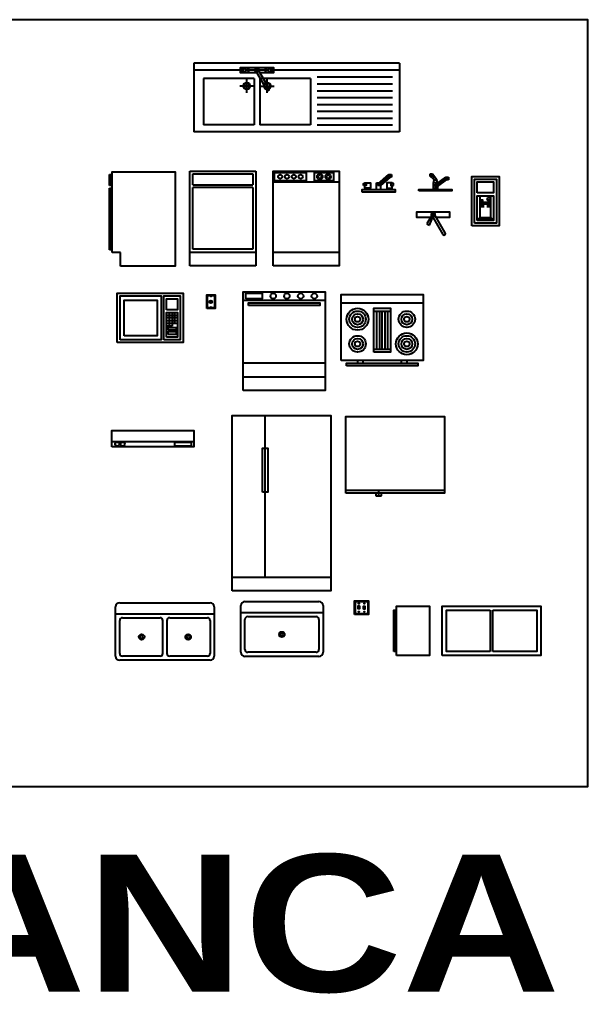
# Model space of a CAD drawing. Header units: centimetres. Extents: x 56177 to 99483, y 493 to 15482.
# Drawn here: x 59584 to 59999, y 3687 to 4398 of the extents above; entities that cross this region are included whole.
import ezdxf

# ---------------------------------------------------------------- set-up
doc = ezdxf.new("R2010")
doc.units = ezdxf.units.CM
doc.header["$MEASUREMENT"] = 0
doc.layers.add('010_BLOQUES', color=250, linetype='Continuous')
doc.styles.get("Standard").update_dxf_attribs({"font": 'txt.shx'})

# ---------------------------------------------------------------- blocks, each defined once
blk = doc.blocks.new('Base Cabinet 1 Door - side')
for p, q in [((-24, 33.5), (-23.5, 33.5)), ((-24, 29.5), (-24, 33.5)), ((-23.5, 33.5), (-23.5, 29.5)), ((-23.5, 29.5), (-24, 29.5)), ((-24, 6), (-24, 28.5)), ((-24, 28.5), (-23.5, 28.5)), ((-23.5, 28.5), (-23.5, 6)), ((-23.5, 6), (-24, 6)), ((-20, 5), (-23, 5)), ((-20, 0), (-20, 5))]:
    blk.add_line(p, q)
blk.add_lwpolyline([(-23, 5), (-23, 34.5), (0, 34.5), (0, 0), (-20, 0)])
blk = doc.blocks.new('Base Cabinet 1 Door - 24 in front')
for p, q in [((0, 0), (0, 34.5)), ((0, 34.5), (24, 34.5)), ((1, 29.5), (1, 33.5)), ((1, 33.5), (23, 33.5)), ((23, 33.5), (23, 29.5)), ((24, 34.5), (24, 0)), ((1, 29.5), (23, 29.5)), ((23, 28.5), (1, 28.5)), ((1, 6), (1, 28.5)), ((23, 28.5), (23, 6)), ((0, 5), (24, 5)), ((23, 6), (1, 6)), ((24, 0), (0, 0))]:
    blk.add_line(p, q)
blk = doc.blocks.new('Dishwasher')
for p, q in [((16, 32.5), (16.75, 32.5)), ((16.5, 32), (16.2942, 31.7942)), ((16.3156, 33.1843), (16.5, 33)), ((17, 32.75), (17, 33.5)), ((17, 32.25), (17, 31.5)), ((18, 32.5), (17.25, 32.5)), ((17.5, 33), (17.6938, 33.1938)), ((17.7061, 31.7939), (17.5, 32)), ((19, 32.5), (19.75, 32.5)), ((19.5, 32), (19.2942, 31.7942)), ((19.3156, 33.1843), (19.5, 33)), ((20, 32.75), (20, 33.5)), ((20, 32.25), (20, 31.5)), ((21, 32.5), (20.25, 32.5)), ((20.5, 33), (20.6938, 33.1938)), ((20.7061, 31.7939), (20.5, 32)), ((24, 30.5), (0, 30.5)), ((0, 5), (24, 5))]:
    blk.add_line(p, q)
for points in [[(0, 0), (0, 34.5), (24, 34.5), (24, 0)], [(0.5, 31), (0.5, 34), (12, 34), (12, 31)], [(15, 31), (15, 34), (22, 34), (22, 31)]]:
    blk.add_lwpolyline(points, close=True)
for centre, radius in [((2.5, 32.5), 0.75), ((5, 32.5), 0.75), ((7.5, 32.5), 0.75), ((10, 32.5), 0.75), ((17, 32.5), 1), ((20, 32.5), 1)]:
    blk.add_circle(centre, radius)
blk = doc.blocks.new('Faucet - kit sink front')
for p, q in [((-0.25, 3), (3.75, 6.5)), ((3.75, 6), (-0.25, 2.5)), ((4.1921, 5.5041), (0.75, 2.5)), ((3.75, 6), (3.75, 6.5)), ((3.75, 6.5), (4.75, 6.5)), ((3.75, 5.5), (3.75, 6)), ((4.75, 6), (3.75, 6)), ((4.75, 5.5), (3.75, 5.5)), ((4.75, 6.5), (4.75, 6)), ((4.75, 6), (4.75, 5.5)), ((-4.5, 1), (-4.5, 1.5)), ((-3.5, 1.5), (-3.5, 1)), ((-0.75, 3.5), (0.3192, 3.5)), ((-0.75, 1), (-0.75, 3.5)), ((-0.25, 2.5), (-0.25, 3)), ((0.75, 2.5), (-0.25, 2.5)), ((0.75, 2.5), (0.75, 1)), ((3.5, 1.5), (3.5, 1)), ((4.5, 1), (4.5, 1.5))]:
    blk.add_line(p, q)
for points in [[(-6, 0), (-6, 1), (6, 1), (6, 0)], [(-5.5, 2.5), (-5.5, 3.25), (-4.5, 3.25), (-4.5, 2.5)], [(5.5, 2.5), (5.5, 3.25), (4.5, 3.25), (4.5, 2.5)]]:
    blk.add_lwpolyline(points, close=True)
for points in [[(-5, 3.2513), (-5, 3.5), (-3, 3.5), (-3, 1.5), (-5, 1.5), (-5, 2.5)], [(5, 3.2513), (5, 3.5), (3, 3.5), (3, 1.5), (5, 1.5), (5, 2.5)]]:
    blk.add_lwpolyline(points)
blk = doc.blocks.new('Faucet - kit sink top')
for p, q in [((-5.5, -0.75), (-5.5, -1.25)), ((-4.94278, -0.75), (-5.5, -0.75)), ((-5.5, -1.25), (-4.94278, -1.25)), ((-0.14775, -1.7441), (3.56698, -8.1782)), ((4.43301, -7.6782), (0.71828, -1.2441)), ((4.94278, -0.75), (5.5, -0.75)), ((5.5, -1.25), (4.94278, -1.25)), ((5.5, -0.75), (5.5, -1.25))]:
    blk.add_line(p, q)
blk.add_lwpolyline([(-0.00587, -2), (-6, -2), (-6, 0), (6, 0), (6, -2), (1.15195, -2)])
for centre, radius in [((-4, -1), 1), ((4, -1), 1), ((0, -1), 0.75)]:
    blk.add_circle(centre, radius)
blk.add_arc((4, -7.9282), 0.5, 210, 30)
blk = doc.blocks.new('Faucet - single handle front')
for p, q in [((-2, 6), (-2, 5.5)), ((-1, 6), (-2, 6)), ((-0.5, 4), (-2, 5.5)), ((-2, 5.5), (-1, 5.5)), ((-1, 5.5), (-1, 6)), ((0.5, 4), (-1, 6)), ((-1, 5.5), (0.5, 4)), ((-0.5, 4), (0.5, 4)), ((-0.25, 2), (3.75, 5)), ((3.75, 4.5), (-0.25, 1.5)), ((0.75, 1.5), (4.08742, 4.003)), ((3.75, 4.5), (3.75, 5)), ((3.75, 5), (4.75, 5)), ((3.75, 4), (3.75, 4.5)), ((4.75, 4.5), (3.75, 4.5)), ((4.75, 4), (3.75, 4)), ((4.75, 5), (4.75, 4.5)), ((4.75, 4.5), (4.75, 4)), ((-0.75, 3), (0.75, 3)), ((-0.75, 0.5), (-0.75, 3)), ((-0.75, 1), (0.75, 1)), ((-0.25, 1.5), (-0.25, 2)), ((0.75, 1.5), (-0.25, 1.5)), ((0.75, 3), (0.75, 2.7386)), ((0.75, 1.5), (0.75, 0.5))]:
    blk.add_line(p, q)
blk.add_lwpolyline([(-6, 0), (-6, 0.5), (6, 0.5), (6, 0)], close=True)
for centre, start, end in [((1.25426, 3.0302), 151.0646, 180.8629), ((-1.25426, 3.0302), 359.1371, 28.93536)]:
    blk.add_arc(centre, 2.00448, start, end)
blk = doc.blocks.new('Faucet - single handle top')
for p, q in [((0.08, -0.26), (-2.26, -4.34)), ((-1.37, -4.79), (0.55, -0.5)), ((-0.06, -1.9), (3.57, -8.18)), ((4.43, -7.68), (0.72, -1.24)), ((-2.26, -4.34), (-1.37, -4.79))]:
    blk.add_line(p, q)
for points in [[(-0.92, -2), (-6, -2), (-6, 0), (6, 0), (6, -2), (1.16, -2)], [(-0.01, -2), (-0.12, -2)]]:
    blk.add_lwpolyline(points)
for centre, radius, start, end in [((0, -1), 0.75, 269.2246, 216.2304), ((4, -7.93), 0.5, 210, 30)]:
    blk.add_arc(centre, radius, start, end)
blk = doc.blocks.new('Ice and Water')
for p, q in [((3, 11), (3, 3)), ((7, 3), (7, 11)), ((3.5, 8.5), (3, 8.5)), ((3, 8), (3.5, 8)), ((3.5, 7.5), (3, 7)), ((3.5636, 9), (3.5, 9)), ((3.5, 9), (3.5, 7.5)), ((4, 9), (3.9416, 9)), ((4, 7.5), (4, 9)), ((6, 8.5), (4, 8.5)), ((4, 8), (6, 8)), ((4.5, 7), (4, 7.5)), ((5.75, 10.25), (5.5, 9.5)), ((5.5, 9.5), (7, 9.5)), ((6, 7.5), (5.5, 7)), ((6.75, 10.25), (5.75, 10.25)), ((6.5, 9), (6, 9)), ((6, 9), (6, 7.5)), ((6.5, 7.5), (6.5, 9)), ((7, 8.5), (6.5, 8.5)), ((6.5, 8), (7, 8)), ((7, 7), (6.5, 7.5)), ((7, 9.5), (6.75, 10.25)), ((3, 7), (4.5, 7)), ((5.5, 7), (7, 7)), ((2, 2), (3, 3)), ((3, 2.75), (2.5, 2.25)), ((2.5, 2.25), (7.5, 2.25)), ((2.5095, 2.26), (7.4908, 2.26)), ((2.5199, 2.27), (7.4812, 2.27)), ((2.5293, 2.28), (7.4705, 2.28)), ((2.5407, 2.29), (7.4609, 2.29)), ((2.5501, 2.3), (7.4524, 2.3)), ((2.5615, 2.31), (7.4417, 2.31)), ((2.5698, 2.32), (7.4311, 2.32)), ((2.5813, 2.33), (7.4215, 2.33)), ((2.5896, 2.34), (7.4119, 2.34)), ((2.6011, 2.35), (7.4002, 2.35)), ((2.6094, 2.36), (7.3916, 2.36)), ((2.6219, 2.37), (7.381, 2.37)), ((2.6302, 2.38), (7.3703, 2.38)), ((2.6406, 2.39), (7.3607, 2.39)), ((2.65, 2.4), (7.3501, 2.4)), ((2.6604, 2.41), (7.3405, 2.41)), ((2.6708, 2.42), (7.3309, 2.42)), ((2.6812, 2.43), (7.3213, 2.43)), ((2.6895, 2.44), (7.3095, 2.44)), ((2.7009, 2.45), (7.2999, 2.45)), ((2.7114, 2.46), (7.2914, 2.46)), ((2.7218, 2.47), (7.2797, 2.47)), ((2.7301, 2.48), (7.2701, 2.48)), ((2.7426, 2.49), (7.2605, 2.49)), ((2.7509, 2.5), (7.2509, 2.5)), ((2.7623, 2.51), (7.2413, 2.51)), ((2.7707, 2.52), (7.2296, 2.52)), ((2.7821, 2.53), (7.221, 2.53)), ((2.7904, 2.54), (7.2104, 2.54)), ((2.8019, 2.55), (7.1997, 2.55)), ((2.8112, 2.56), (7.1901, 2.56)), ((2.8227, 2.57), (7.1805, 2.57)), ((2.8321, 2.58), (7.1699, 2.58)), ((2.8425, 2.59), (7.1603, 2.59)), ((2.8518, 2.6), (7.1498, 2.6)), ((2.8604, 2.61), (7.1399, 2.61)), ((2.8701, 2.62), (7.13, 2.62)), ((2.8797, 2.63), (7.1202, 2.63)), ((2.8915, 2.64), (7.1098, 2.64)), ((2.9001, 2.65), (7.1004, 2.65)), ((2.9108, 2.66), (7.0905, 2.66)), ((2.9205, 2.67), (7.0806, 2.67)), ((2.9312, 2.68), (7.0703, 2.68)), ((2.9387, 2.69), (7.0599, 2.69)), ((2.9505, 2.7), (7.05, 2.7)), ((2.9602, 2.71), (7.0401, 2.71)), ((2.9709, 2.72), (7.0302, 2.72)), ((2.9817, 2.73), (7.0204, 2.73)), ((2.9902, 2.74), (7.01, 2.74)), ((3, 3), (7, 3)), ((7, 2.75), (3, 2.75)), ((7, 3), (8, 2)), ((7.5, 2.25), (7, 2.75))]:
    blk.add_line(p, q)
for points in [[(0, 0), (0, 18), (10, 18), (10, 0)], [(1, 1), (1, 17), (9, 17), (9, 1)], [(2, 12), (2, 16), (8, 16), (8, 12)], [(2, 2), (2, 11), (8, 11), (8, 2)], [(3.5625, 8), (3.5625, 9.5), (3.9375, 9.5), (3.9375, 8)]]:
    blk.add_lwpolyline(points, close=True)
blk = doc.blocks.new('Microwave')
for p, q in [((19, 7), (19, 11)), ((20, 11), (20, 7)), ((21, 7), (21, 11)), ((18, 10), (22, 10)), ((22, 9), (18, 9)), ((18, 8), (22, 8)), ((22, 7), (18, 7)), ((20, 6), (18, 6)), ((19, 6), (19, 7)), ((20, 7), (20, 6))]:
    blk.add_line(p, q)
for points in [[(0, 0), (0, 18), (24, 18), (24, 0)], [(1, 1), (1, 17), (16, 17), (16, 1)], [(2.5, 2.5), (2.5, 15.5), (14.5, 15.5), (14.5, 2.5)], [(17, 1), (17, 17), (23, 17), (23, 1)], [(18, 12), (18, 16), (22, 16), (22, 12)], [(18, 2), (18, 11), (22, 11), (22, 2)], [(18.5, 4.5), (18.5, 5.5), (21.5, 5.5), (21.5, 4.5)], [(18.5, 3), (18.5, 4), (21.5, 4), (21.5, 3)]]:
    blk.add_lwpolyline(points, close=True)
blk = doc.blocks.new('Phone Jack')
for p, q in [((-1.25, 4.75), (-1.5, 5)), ((-1.25, 4.75), (1.25, 4.75)), ((-1.25, 0.25), (-1.25, 4.75)), ((-0.125, 4.5), (0.125, 4.5)), ((1.25, 4.75), (1.5, 5)), ((1.25, 4.75), (1.25, 0.25)), ((-1.25, 0.25), (-1.5, 0)), ((1.25, 0.25), (-1.25, 0.25)), ((-0.1269, 2.4158), (-0.1894, 2.4158)), ((-0.1269, 2.3845), (-0.1269, 2.4158)), ((-0.0957, 2.3845), (-0.1269, 2.3845)), ((-0.125, 0.5), (0.125, 0.5)), ((-0.0957, 2.3533), (-0.0957, 2.3845)), ((-0.0644, 2.3533), (-0.0957, 2.3533)), ((-0.0644, 2.2908), (-0.0644, 2.3533)), ((0.0606, 2.3533), (0.0918, 2.3533)), ((0.0606, 2.3533), (0.0606, 2.2908)), ((0.0918, 2.3845), (0.1231, 2.3845)), ((0.0918, 2.3533), (0.0918, 2.3845)), ((0.1231, 2.4158), (0.1856, 2.4158)), ((0.1231, 2.3845), (0.1231, 2.4158)), ((1.25, 0.25), (1.5, 0))]:
    blk.add_line(p, q)
blk.add_lwpolyline([(-1.5, 0), (-1.5, 5), (1.5, 5), (1.5, 0)], close=True)
for points in [[(-0.1894, 2.4158), (-0.1894, 2.6658), (0.1856, 2.6658), (0.1856, 2.4158)], [(0.0606, 2.2908), (-0.0644, 2.2908)]]:
    blk.add_lwpolyline(points)
for centre, radius in [((0, 4.5), 0.125), ((0, 2.5), 0.5), ((0, 0.5), 0.125)]:
    blk.add_circle(centre, radius)
blk = doc.blocks.new('Range-Oven - 30 in front')
for p, q in [((0, 33.00005), (30, 33.00005)), ((30, 10), (0, 10)), ((0, 5), (30, 5))]:
    blk.add_line(p, q)
for points in [[(0, 0), (0, 36.00005), (30, 36.00005), (30, 0)], [(1, 33.50005), (1, 35.50005), (7, 35.50005), (7, 33.50005)], [(2, 31.00005), (2, 32.00005), (28, 32.00005), (28, 31.00005)]]:
    blk.add_lwpolyline(points, close=True)
for centre in [(11, 34.50005), (16, 34.50005), (21, 34.50005), (26, 34.50005)]:
    blk.add_circle(centre, 1)
blk = doc.blocks.new('Range-Oven - 30 in top')
for p, q in [((0, -3), (30, -3)), ((12, -6), (18, -6)), ((13, -20), (13, -6)), ((14, -6), (14, -20)), ((15, -20), (15, -6)), ((16, -6), (16, -20)), ((17, -20), (17, -6)), ((18, -20), (12, -20)), ((6, -24), (6, -25)), ((8, -25), (8, -24)), ((22, -25), (22, -24)), ((24, -24), (24, -25))]:
    blk.add_line(p, q)
for points in [[(0, -24), (0, 0), (30, 0), (30, -24)], [(12, -21), (12, -5), (18, -5), (18, -21)], [(2, -26), (2, -25), (28, -25), (28, -26)]]:
    blk.add_lwpolyline(points, close=True)
for centre, radius in [((6, -9), 4), ((6, -9), 3), ((6, -9), 2), ((24, -9), 3), ((24, -9), 2), ((6, -9), 1), ((24, -9), 1), ((24, -18), 4), ((6, -18), 3), ((6, -18), 2), ((6, -18), 1), ((24, -18), 3), ((24, -18), 2), ((24, -18), 1)]:
    blk.add_circle(centre, radius)
blk = doc.blocks.new('Range Hood - 30 in front')
blk.add_line((0, -4), (30.0001, -4))
for points in [[(0, -6), (0, 0), (30.0001, 0), (30.0001, -6)], [(23, -5.75), (23, -4.25), (29, -4.25), (29, -5.75)]]:
    blk.add_lwpolyline(points, close=True)
for centre in [(2, -5), (4, -5)]:
    blk.add_circle(centre, 0.75)
blk = doc.blocks.new('Refrigerator-2 door - 36 in front')
for p, q in [((12, 5), (12, 64)), ((0, 5), (36, 5))]:
    blk.add_line(p, q)
for points in [[(0, 0), (0, 64), (36, 64), (36, 0)], [(11, 36), (11, 52), (13, 52), (13, 36)]]:
    blk.add_lwpolyline(points, close=True)
blk = doc.blocks.new('Refrigerator-2 door - 36 in top')
for p, q in [((0, -26.999999), (36, -26.999999)), ((11, -27.999999), (11, -28.999999)), ((12, -26.999999), (12, -28.999999)), ((13, -28.999999), (13, -27.999999)), ((11, -28.999999), (13, -28.999999))]:
    blk.add_line(p, q)
blk.add_lwpolyline([(0, -27.999999), (0, 0), (36, 0), (36, -27.999999)], close=True)
blk = doc.blocks.new('Sink-double - 36 in top')
for p, q in [((-18, -4), (18, -4)), ((-0.75, -18.5), (-0.75, -6.5)), ((0.75, -6.5), (0.75, -18.5))]:
    blk.add_line(p, q)
for points in [[(-16.5, 0), (16.5, 0)], [(-18, -19.5), (-18, -1.5)], [(18, -1.5), (18, -19.5)], [(-16.5, -18.5), (-16.5, -6.5)], [(-15.5, -5.5), (-1.75, -5.5)], [(1.75, -5.5), (15.5, -5.5)], [(16.5, -6.5), (16.5, -18.5)], [(16.5, -21), (-16.5, -21)], [(-1.75, -19.5), (-15.5, -19.5)], [(15.5, -19.5), (1.75, -19.5)]]:
    blk.add_lwpolyline(points)
for centre, radius in [((-8.5, -12.5), 1), ((-8.5, -12.5), 0.5), ((8.5, -12.5), 1), ((8.5, -12.5), 0.5)]:
    blk.add_circle(centre, radius)
for centre, radius, start, end in [((-16.5, -1.5), 1.5, 90, 180), ((16.5, -1.5), 1.5, 0, 90), ((-15.5, -6.5), 1, 90, 180), ((-1.75, -6.5), 1, 0, 90), ((1.75, -6.5), 1, 90, 180), ((15.5, -6.5), 1, 0, 90), ((-16.5, -19.5), 1.5, 180, 270), ((-15.5, -18.5), 1, 180, 270), ((-1.75, -18.5), 1, 270, 0), ((1.75, -18.5), 1, 180, 270), ((15.5, -18.5), 1, 270, 0), ((16.5, -19.5), 1.5, 270, 0)]:
    blk.add_arc(centre, radius, start, end)
blk = doc.blocks.new('Sink-single - 30 in top')
blk.add_line((-15, -3.999996), (15, -3.999996))
for points in [[(-13.5, 0), (13.5, 0)], [(-15, -18.499996), (-15, -1.5)], [(15, -1.5), (15, -18.499996)], [(-13.5, -17.499996), (-13.5, -6.499996)], [(-12.5, -5.499996), (12.5, -5.499996)], [(13.5, -6.499996), (13.5, -17.499996)], [(13.5, -19.999996), (-13.5, -19.999996)], [(12.5, -18.499996), (-12.5, -18.499996)]]:
    blk.add_lwpolyline(points)
for radius in [1, 0.5]:
    blk.add_circle((0, -11.999996), radius)
for centre, radius, start, end in [((-13.5, -1.5), 1.5, 90, 180), ((13.5, -1.5), 1.5, 0, 90), ((-12.5, -6.499996), 1, 90, 180), ((12.5, -6.499996), 1, 0, 90), ((-12.5, -17.499996), 1, 180, 270), ((12.5, -17.499996), 1, 270, 0), ((-13.5, -18.499996), 1.5, 180, 270), ((13.5, -18.499996), 1.5, 270, 0)]:
    blk.add_arc(centre, radius, start, end)
blk = doc.blocks.new('Light Switch - Dual')
for p, q in [((-2.25, 4.75), (-2.5, 5)), ((-2.25, 4.75), (2.25, 4.75)), ((-2.25, 0.25), (-2.25, 4.75)), ((-0.875, 4), (-1.125, 4)), ((0.875, 4), (1.125, 4)), ((2.25, 4.75), (2.5, 5)), ((2.25, 4.75), (2.25, 0.25)), ((-2.25, 0.25), (-2.5, 0)), ((2.25, 0.25), (-2.25, 0.25)), ((-0.7854, 2.5), (-1.2183, 2.5)), ((-0.875, 1), (-1.125, 1)), ((0.7854, 2.5), (1.2182, 2.5)), ((0.875, 1), (1.125, 1)), ((2.25, 0.25), (2.5, 0))]:
    blk.add_line(p, q)
for points in [[(-2.5, 0), (-2.5, 5), (2.5, 5), (2.5, 0)], [(-0.78, 3.125), (-0.78, 2), (-1.22, 2), (-1.22, 3.125)], [(0.78, 1.875), (0.78, 3), (1.22, 3), (1.22, 1.875)]]:
    blk.add_lwpolyline(points, close=True)
for points in [[(-0.7818, 3), (-0.75, 3), (-0.75, 2), (-1.25, 2), (-1.25, 3), (-1.2219, 3)], [(0.7817, 2), (0.75, 2), (0.75, 3), (1.25, 3), (1.25, 2), (1.2219, 2)]]:
    blk.add_lwpolyline(points)
for centre in [(-1, 4), (1, 4), (-1, 1), (1, 1)]:
    blk.add_circle(centre, 0.125)
blk = doc.blocks.new('Wall Cabinet - 18 x 12 in side')
for points in [[(-12, -18), (-12, 0), (0, 0), (0, -18)], [(-13, -16.5), (-13, -1.5), (-12.5, -1.5), (-12.5, -16.5)]]:
    blk.add_lwpolyline(points, close=True)
blk = doc.blocks.new('Wall Cabinet - 18 x 36 in front')
for p, q in [((17.5, -1.5), (17.5, -16.5)), ((18.5, -16.5), (18.5, -1.5))]:
    blk.add_line(p, q)
blk.add_lwpolyline([(0, -18), (0, 0), (36, 0), (36, -18)], close=True)
for points in [[(17.5, -16.5), (1.5, -16.5), (1.5, -1.5), (17.5, -1.5)], [(18.5, -1.5), (34.5, -1.5), (34.5, -16.5), (18.5, -16.5)]]:
    blk.add_lwpolyline(points)
blk = doc.blocks.new('A$C5D287D89')
at = {"layer": '010_BLOQUES'}
for p, q in [((4.8063, -0.3198), (3.3063, -0.3198)), ((3.3063, -0.3198), (3.3063, -0.8198)), ((4.8063, -0.3198), (4.8063, -0.8198)), ((3.6438, -0.3698), (3.3063, -0.3698)), ((3.8488, -0.3698), (3.6838, -0.3698)), ((4.8063, -0.3698), (3.8888, -0.3698)), ((4.2063, -0.4198), (4.7563, -0.4198)), ((3.7463, -0.4298), (3.3763, -0.4298)), ((3.3763, -0.4298), (3.3763, -0.7698)), ((3.7409, -0.4858), (3.6409, -0.4858)), ((3.6909, -0.5358), (3.6909, -0.4358)), ((3.7463, -0.4298), (3.7463, -0.7698)), ((4.1563, -0.4298), (3.7863, -0.4298)), ((3.7863, -0.4298), (3.7863, -0.7698)), ((3.7916, -0.4858), (3.8916, -0.4858)), ((3.8416, -0.5358), (3.8416, -0.4358)), ((4.1563, -0.4298), (4.1563, -0.7698)), ((4.2063, -0.4698), (4.7563, -0.4698)), ((4.2063, -0.5198), (4.7563, -0.5198)), ((4.2063, -0.5698), (4.7563, -0.5698)), ((4.2063, -0.6198), (4.7563, -0.6198)), ((4.2063, -0.6698), (4.7563, -0.6698)), ((3.7463, -0.7698), (3.3763, -0.7698)), ((4.1563, -0.7698), (3.7863, -0.7698)), ((4.2063, -0.7198), (4.7563, -0.7198)), ((4.2063, -0.7698), (4.7563, -0.7698)), ((4.8063, -0.8198), (3.3063, -0.8198))]:
    blk.add_line(p, q, dxfattribs=at)
for centre, radius in [((3.6638, -0.3698), 0.02), ((3.8688, -0.3698), 0.02), ((3.6909, -0.4858), 0.025), ((3.6909, -0.4858), 0.02), ((3.8416, -0.4858), 0.025), ((3.8416, -0.4858), 0.02)]:
    blk.add_circle(centre, radius, dxfattribs=at)

msp = doc.modelspace()

# ---------------------------------------------------------------- linework, layer by layer
msp.add_lwpolyline([(59094.29, 4397.99), (59998.75, 4397.99), (59998.75, 3837.88), (59094.29, 3837.88)], close=True)

# ---------------------------------------------------------------- block references
for name, p, xscale, yscale, zscale in [('A$C5D287D89', (59380.77, 4397.99), 100, 100, 100), ('Faucet - kit sink top', (59757.39, 4363.01), 1.999999999998181, 1.999999999998181, 1.999999999998181), ('Base Cabinet 1 Door - side', (59697.75, 4217.85), 1.999999999998181, 1.999999999998181, 1.999999999998181), ('Base Cabinet 1 Door - 24 in front', (59708.45, 4218.26), 1.999999999998181, 1.999999999998181, 1.999999999998181), ('Dishwasher', (59769.3, 4218.26), 1.999999999998181, 1.999999999998181, 1.999999999998181), ('Faucet - kit sink front', (59846.18, 4271.88), 1.999999999998181, 1.999999999998181, 1.999999999998181), ('Faucet - single handle front', (59887.67, 4272.99), 1.999999999998181, 1.999999999998181, 1.999999999998181), ('Ice and Water', (59914.21, 4247.39), 1.999999999998181, 1.999999999998181, 1.999999999998181), ('Faucet - single handle top', (59886.01, 4257.51), 1.999999999998181, 1.999999999998181, 1.999999999998181), ('Microwave', (59655.42, 4162.18), 1.999999999998181, 1.999999999998181, 1.999999999998181), ('Phone Jack', (59723.79, 4186.96), 1.999999999998181, 1.999999999998181, 1.999999999998181), ('Range-Oven - 30 in front', (59747.25, 4127.14), 1.999999999998181, 1.999999999998181, 1.999999999998181), ('Range-Oven - 30 in top', (59818.82, 4197.21), 1.999999999998181, 1.999999999998181, 1.999999999998181), ('Refrigerator-2 door - 36 in front', (59739.35, 3981.02), 1.999999999998181, 1.999999999998181, 1.999999999998181), ('Refrigerator-2 door - 36 in top', (59822.24, 4108.34), 1.999999999998181, 1.999999999998181, 1.999999999998181), ('Range Hood - 30 in front', (59651.33, 4098.09), 1.999999999998181, 1.999999999998181, 1.999999999998181), ('Sink-double - 36 in top', (59690.15, 3972.31), 1.999999999998181, 1.999999999998181, 1.999999999998181), ('Sink-single - 30 in top', (59775.6, 3973.16), 1.999999999998181, 1.999999999998181, 1.999999999998181), ('Light Switch - Dual', (59833.71, 3963.76), 1.999999999998181, 1.999999999998181, 1.999999999998181), ('Wall Cabinet - 18 x 12 in side', (59883.28, 3969.75), 1.999999999998181, 1.999999999998181, 1.999999999998181), ('Wall Cabinet - 18 x 36 in front', (59892.68, 3969.75), 1.999999999998181, 1.999999999998181, 1.999999999998181)]:
    msp.add_blockref(name, p, dxfattribs=dict(xscale=xscale, yscale=yscale, zscale=zscale))

# ---------------------------------------------------------------- texts
at = {"layer": '010_BLOQUES', "insert": (59117.36, 3788.49), "char_height": 100, "width": 1216.764, "attachment_point": 1}
msp.add_mtext('{\\fArial Black|b0|i0|c0|p34;L. BLANCA}', dxfattribs=at)

doc.saveas('drawing.dxf')
